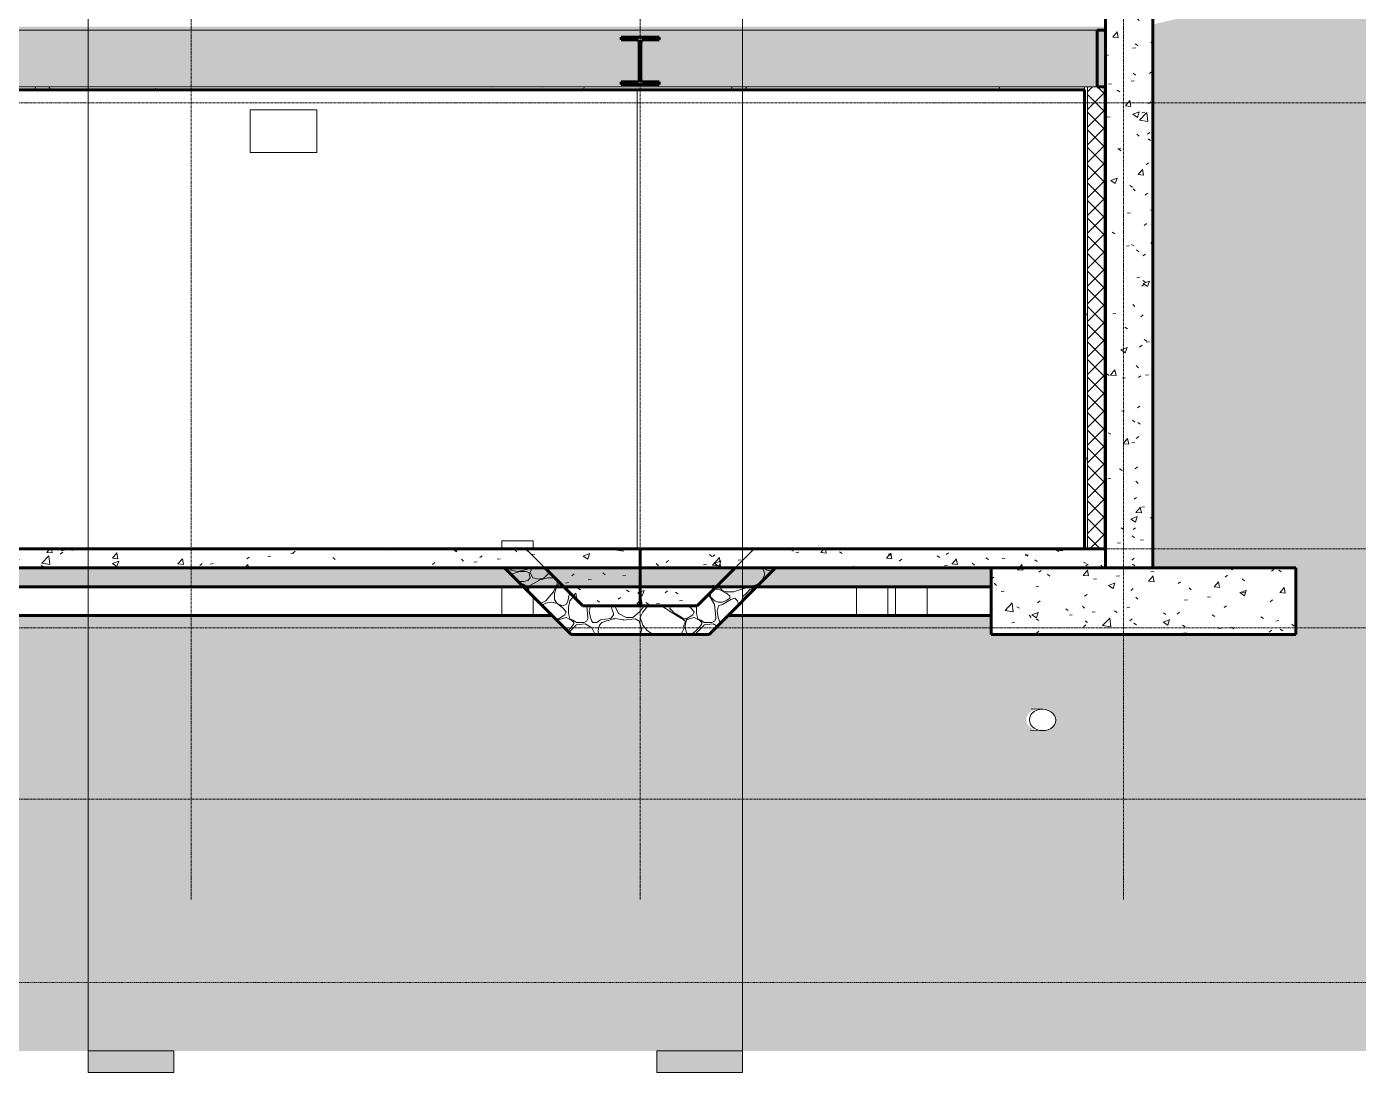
# Model space of a CAD drawing. Header units: inches. Extents: x -3207 to -1935, y -201 to 483.
# Drawn here: x -2562.2 to -2282.4, y -201.4 to 18.4 of the extents above; entities that cross this region are included whole.
import ezdxf

# ---------------------------------------------------------------- set-up
doc = ezdxf.new("R2010")
doc.units = ezdxf.units.IN
doc.header["$MEASUREMENT"] = 0
doc.linetypes.add('Aligning Line 1_8_', pattern=[0.25, 0.125, -0.125])
doc.linetypes.add('Grid Line 1_2_', pattern=[0.875, 0.5, -0.125, 0.125, -0.125])
for name, color, linetype, lineweight in [('A-FLOR-1', 192, 'Continuous', 60), ('A-FLOR-LEVL-1', 51, 'Grid Line 1_2_', 9), ('A-FLOR-MCUT', 51, 'Continuous', 18), ('A-FLOR-MCUT-1', 51, 'Continuous', 60), ('A-FLOR-PATT-1', 8, 'Continuous', 9), ('A-WALL', 113, 'Continuous', 18), ('A-WALL-PATT-1', 111, 'Continuous', 9), ('C-TOPO', 7, 'Continuous', 9), ('C-TOPO-1', 7, 'Continuous', 60), ('G-ANNO-SYMB', 111, 'Aligning Line 1_8_', 9), ('G-ANNO-SYMB-1', 111, 'Continuous', 9), ('I-WALL', 2, 'Continuous', 18), ('I-WALL-1', 2, 'Continuous', 60), ('M-HVAC-DUCT', 70, 'Continuous', 9), ('P-PIPE', 3, 'Continuous', 9), ('S-BEAM', 12, 'Continuous', 9), ('S-BEAM-1', 12, 'Continuous', 60), ('S-FNDN', 32, 'Continuous', 18), ('S-FNDN-1', 32, 'Continuous', 60), ('S-FNDN-2', 32, 'Continuous', 9), ('S-GRID-1', 1, 'Grid Line 1_2_', 9)]:
    doc.layers.add(name, color=color, linetype=linetype, lineweight=lineweight)
pattern_1 = [(50, (-2625.466, 126.9), (13.77135, -1.20496), [1.44, -15.84]), (355, (-2625.466, 126.9), (-2.6644, 14.4422), [1.152, -12.672]), (100.451, (-2624.319, 126.799), (11.10708, 13.23737), [1.224, -13.462]), (46.184, (-2625.466, 130.74), (20.4913, -3.17785), [2.16, -23.76]), (96.636, (-2623.759, 130.475), (17.9459, 18.7032), [1.836, -20.193]), (351.184, (-2625.466, 130.74), (17.9454, 18.7026), [1.728, -19.008]), (21, (-2623.546, 129.78), (11.46052, -7.73037), [1.44, -15.84]), (326, (-2623.546, 129.78), (4.67135, 13.92315), [1.152, -12.672]), (71.451, (-2622.591, 129.136), (16.13207, 6.19284), [1.224, -13.462]), (37.5, (-2625.466, 126.9), (0.233123, 6.39175), [0.634, -11.885, 0.634, -12.23, -12.72]), (37.5, (-2625.466, 126.9), (0.233123, 6.39175), [-25.382, 0.634, -12.086]), (7.5, (-2625.466, 126.9), (5.05073, 7.57304), [0.634, -6.701, 0.634, -11.597, -4.848]), (7.5, (-2625.466, 126.9), (5.05073, 7.57304), [-19.565, 0.634, -4.214]), (327.5, (-2629.748, 126.9), (10.24958, -0.43289), [0.634, -4.166, 0.634, -14.342, -19.872]), (327.5, (-2629.748, 126.9), (10.24958, -0.43289), [-19.776, 0.634, -19.238]), (317.5, (-2631.668, 126.9), (11.19739, 1.92214), [0.634, -5.606, 0.634, -9.312, -14.112]), (317.5, (-2631.668, 126.9), (11.19739, 1.92214), [-16.186, 0.634, -13.478])]
pattern_2 = [(0, (-2625.466, 126.9), (15.36, 3.84), [0.634, -10.886, 0.634, -10.886, -61.44]), (0, (-2625.466, 126.9), (15.36, 3.84), [-23.04, 0.634, -22.406, 0.634, -10.886, -26.88]), (0, (-2625.466, 126.9), (15.36, 3.84), [-57.6, 0.634, -7.046, 0.634, -18.566]), (120, (-2619.706, 128.82), (-11.005538, 11.38215), [0.634, -10.886, 0.634, -10.886, -61.44]), (120, (-2619.706, 128.82), (-11.005538, 11.38215), [-23.04, 0.634, -22.406, 0.634, -10.886, -26.88]), (120, (-2619.706, 128.82), (-11.005538, 11.38215), [-57.6, 0.634, -7.046, 0.634, -18.566]), (240, (-2617.786, 136.5), (-4.354462, -15.22215), [0.634, -10.886, 0.634, -10.886, -61.44]), (240, (-2617.786, 136.5), (-4.354462, -15.22215), [-23.04, 0.634, -22.406, 0.634, -10.886, -26.88]), (240, (-2617.786, 136.5), (-4.354462, -15.22215), [-57.6, 0.634, -7.046, 0.634, -18.566])]
pattern_3 = [(212.005, (-2627.079, 130.931), (-80.619876, -53.746335), [2.535, -250.987]), (213.69, (-2625.466, 132.006), (-26.87387, -26.87325), [1.938, -94.955]), (198.435, (-2624.66, 132.274), (-53.747, -26.8734), [0.85, -84.131]), (180, (-2623.585, 132.274), (-3e-15, -26.873), [1.075, -25.798]), (161.565, (-2622.779, 132.006), (-26.87304, 2e-05), [0.85, -84.131]), (333.435, (-2622.51, 151.354), (26.87306, 2e-05), [1.202, -58.889]), (296.565, (-2622.779, 151.892), (26.87304, -26.8731), [0.601, -59.49]), (270, (-2622.78, 153.236), (26.873, 2e-15), [1.344, -25.53]), (186.34, (-2622.51, 135.768), (-214.986308, -26.872903), [2.433, -240.914]), (296.565, (-2616.598, 152.429), (26.87304, -26.8731), [0.601, -59.49]), (303.69, (-2617.136, 153.236), (26.87325, -26.87387), [0.969, -95.924]), (229.399, (-2612.836, 141.411), (-134.36557, -161.240653), [2.478, -245.282]), (243.435, (-2612.03, 143.024), (2e-05, -26.87306), [1.803, -58.288]), (213.69, (-2602.624, 140.068), (-26.87387, -26.87325), [0.969, -95.924]), (33.69, (-2610.686, 132.543), (26.87387, 26.87325), [0.969, -95.924]), (0, (-2611.223, 132.543), (0, 26.873), [0.537, -26.336]), (333.435, (-2611.761, 132.812), (26.87306, 2e-05), [0.601, -59.49]), (284.036, (-2612.03, 133.887), (26.87309, -80.61944), [1.108, -109.693]), (270, (-2612.03, 134.424), (26.873, 2e-15), [0.537, -26.336]), (243.435, (-2612.03, 134.962), (2e-05, -26.87306), [0.601, -59.49]), (135, (-2612.03, 135.23), (-26.8729, 2e-15), [0.38, -37.625]), (90, (-2612.03, 134.962), (-26.873, 2e-15), [0.269, -26.605]), (18.435, (-2602.355, 147.323), (53.747, 26.8734), [1.7, -83.281]), (6.34, (-2600.743, 147.861), (214.986308, 26.872903), [2.433, -240.914]), (180, (-2601.818, 141.41), (-3e-15, -26.873), [1.612, -25.261]), (197.354, (-2597.518, 142.755), (-80.6202226, -26.87323), [4.505, -445.973]), (198.435, (-2596.712, 143.024), (-53.747, -26.8734), [0.85, -84.131]), (213.69, (-2595.906, 143.561), (-26.87387, -26.87325), [0.969, -95.924]), (251.565, (-2595.637, 144.367), (-2e-05, -26.87304), [0.85, -84.131]), (243.435, (-2595.368, 144.905), (2e-05, -26.87306), [0.601, -59.49]), (270, (-2595.368, 145.442), (26.873, 2e-15), [0.537, -26.336]), (293.199, (-2596.174, 147.323), (26.874084, -53.74642), [2.047, -202.614]), (315, (-2596.981, 148.13), (26.8729, 0), [1.14, -36.864]), (0, (-2598.324, 148.13), (0, 26.873), [1.344, -25.53]), (341.565, (-2604.236, 141.68), (26.87304, -2e-05), [0.85, -84.131]), (303.69, (-2604.774, 142.486), (26.87325, -26.87387), [0.969, -95.924]), (279.462, (-2605.043, 144.099), (26.87256, -134.3664), [1.635, -161.829]), (270, (-2605.043, 145.71), (26.873, 2e-15), [1.612, -25.261]), (239.036, (-2604.236, 147.055), (-26.87303, -53.74617), [1.567, -155.13]), (188.13, (-2602.355, 147.323), (-161.240193, -26.8726), [1.9, -188.123]), (116.565, (-2622.242, 146.517), (-26.87304, 26.8731), [0.601, -59.49]), (135, (-2621.704, 145.98), (-26.8729, 2e-15), [0.76, -37.244]), (168.69, (-2620.36, 145.711), (-26.87281, 0.00023), [1.37, -135.657]), (191.31, (-2619.017, 145.98), (-107.49318, -26.87314), [1.37, -135.657]), (194.036, (-2617.942, 146.249), (-80.61944, -26.87309), [1.108, -109.693]), (236.31, (-2617.404, 147.055), (-26.87322, -53.74604), [0.969, -95.924]), (236.31, (-2616.867, 147.861), (-26.87322, -53.74604), [0.969, -95.924]), (270, (-2616.867, 148.667), (26.873, 2e-15), [0.806, -26.067]), (291.801, (-2617.404, 150.011), (26.8727, -53.74692), [1.447, -143.27]), (116.565, (-2617.136, 144.367), (-26.87304, 26.8731), [1.202, -58.889]), (168.69, (-2615.792, 144.099), (-26.87281, 0.00023), [1.37, -135.657]), (194.036, (-2614.717, 144.367), (-80.61944, -26.87309), [1.108, -109.693]), (225, (-2613.911, 145.174), (2e-15, -26.8729), [1.14, -36.864]), (251.565, (-2613.642, 145.98), (-2e-05, -26.87304), [0.85, -84.131]), (296.565, (-2614.18, 147.055), (26.87304, -26.8731), [1.202, -58.889]), (315, (-2614.717, 147.592), (26.8729, 0), [0.76, -37.244]), (326.31, (-2615.523, 148.13), (53.74604, -26.87322), [0.969, -95.924]), (0, (-2616.06, 148.13), (0, 26.873), [0.537, -26.336]), (33.69, (-2616.867, 147.592), (26.87387, 26.87325), [0.969, -95.924]), (71.565, (-2617.136, 146.786), (2e-05, 26.87304), [0.85, -84.131]), (63.435, (-2617.404, 146.249), (-2e-05, 26.87306), [0.601, -59.49]), (71.565, (-2617.673, 145.442), (2e-05, 26.87304), [0.85, -84.131]), (104.036, (-2617.673, 144.367), (-26.87309, 80.61944), [1.108, -109.693]), (45, (-2618.211, 143.83), (0, 26.8729), [0.76, -37.244]), (18.435, (-2619.017, 143.561), (53.747, 26.8734), [0.85, -84.131]), (0, (-2620.36, 143.56), (0, 26.873), [1.344, -25.53]), (14.036, (-2621.435, 143.292), (80.61944, 26.87309), [1.108, -109.693]), (341.565, (-2622.242, 143.561), (26.87304, -2e-05), [0.85, -84.131]), (270, (-2622.242, 144.367), (26.873, 2e-15), [0.806, -26.067]), (225, (-2621.435, 145.174), (2e-15, -26.8729), [1.14, -36.864]), (198.435, (-2619.823, 145.711), (-53.747, -26.8734), [1.7, -83.281]), (180, (-2618.48, 145.71), (-3e-15, -26.873), [1.344, -25.53]), (153.435, (-2617.942, 145.442), (-26.87306, -2e-05), [0.601, -59.49]), (206.565, (-2607.73, 141.143), (-26.8731, -26.87304), [0.601, -59.49]), (146.31, (-2606.924, 140.605), (-53.74604, 26.87322), [0.969, -95.924]), (119.745, (-2605.849, 138.724), (-80.619755, 134.36604), [2.167, -214.493]), (95.711, (-2605.58, 136.037), (-26.874985, 241.85912), [2.701, -267.372]), (90, (-2605.58, 135.768), (-26.873, 2e-15), [0.269, -26.605]), (63.435, (-2605.849, 135.23), (-2e-05, 26.87306), [0.601, -59.49]), (26.565, (-2606.386, 134.962), (26.8731, 26.87304), [0.601, -59.49]), (0, (-2607.192, 134.962), (0, 26.873), [0.806, -26.067]), (0, (-2607.46, 134.962), (0, 26.873), [0.269, -26.605]), (0, (-2608, 134.962), (0, 26.873), [0.537, -26.336]), (326.31, (-2608.805, 135.499), (53.74604, -26.87322), [0.969, -95.924]), (333.435, (-2609.342, 135.768), (26.87306, 2e-05), [0.601, -59.49]), (284.036, (-2609.611, 136.843), (26.87309, -80.61944), [1.108, -109.693]), (270, (-2609.61, 137.38), (26.873, 2e-15), [0.537, -26.336]), (270, (-2609.61, 138.187), (26.873, 2e-15), [0.806, -26.067]), (258.69, (-2609.342, 139.53), (-0.00023, -26.87281), [1.37, -135.657]), (231.34, (-2608.267, 140.874), (-80.620223, -107.493037), [1.721, -170.352]), (270, (-2602.624, 140.336), (26.873, 2e-15), [0.269, -26.605]), (270, (-2602.624, 140.605), (26.873, 2e-15), [0.269, -26.605]), (326.31, (-2603.43, 141.143), (53.74604, -26.87322), [0.969, -95.924]), (333.435, (-2605.043, 141.949), (26.87306, 2e-05), [1.803, -58.288]), (0, (-2606.386, 141.95), (0, 26.873), [1.344, -25.53]), (63.435, (-2606.655, 141.411), (-2e-05, 26.87306), [0.601, -59.49]), (90, (-2606.655, 140.336), (-26.873, 2e-15), [1.075, -25.798]), (135, (-2605.849, 139.53), (-26.8729, 2e-15), [1.14, -36.864]), (161.565, (-2605.043, 139.261), (-26.87304, 2e-05), [0.85, -84.131]), (180, (-2604.236, 139.26), (-3e-15, -26.873), [0.806, -26.067]), (198.435, (-2603.43, 139.53), (-53.747, -26.8734), [0.85, -84.131]), (351.87, (-2613.911, 154.042), (26.873028, -0.000376), [3.8, -186.222]), (14.036, (-2614.986, 153.773), (80.61944, 26.87309), [1.108, -109.693]), (53.13, (-2615.792, 152.698), (53.746544, 80.620104), [1.344, -133.023]), (95.194, (-2615.523, 149.742), (-26.871261, 268.732839), [2.968, -293.857]), (101.31, (-2615.254, 148.398), (-26.87314, 107.49318), [1.37, -135.657]), (143.13, (-2614.18, 147.592), (-80.6201, 53.746544), [1.344, -133.023]), (161.565, (-2613.373, 147.323), (-26.87304, 2e-05), [0.85, -84.131]), (198.435, (-2612.567, 147.592), (-53.747, -26.8734), [0.85, -84.131]), (225, (-2611.223, 148.936), (2e-15, -26.8729), [1.9, -36.104]), (228.814, (-2609.342, 151.086), (-161.239614, -188.112355), [2.857, -282.81]), (251.565, (-2609.074, 151.892), (-2e-05, -26.87304), [0.85, -84.131]), (270, (-2609.074, 152.16), (26.873, 2e-15), [0.269, -26.605]), (288.435, (-2609.342, 152.967), (26.8734, -53.747), [0.85, -84.131]), (326.31, (-2610.149, 153.504), (53.74604, -26.87322), [0.969, -95.924]), (90, (-2622.51, 147.055), (-26.873, 2e-15), [1.881, -24.992]), (338.199, (-2618.748, 150.548), (80.61982, -26.87288), [1.447, -143.27]), (0, (-2620.36, 150.548), (0, 26.873), [1.612, -25.261]), (30.964, (-2621.704, 149.742), (80.6192, 53.74697), [1.567, -155.13]), (45, (-2622.51, 148.936), (0, 26.8729), [1.14, -36.864]), (90, (-2626.81, 138.455), (-26.873, 2e-15), [1.881, -24.992]), (116.565, (-2626.004, 136.843), (-26.87304, 26.8731), [1.803, -58.288]), (153.435, (-2624.391, 136.037), (-26.87306, -2e-05), [1.803, -58.288]), (180, (-2623.048, 136.037), (-3e-15, -26.873), [1.344, -25.53]), (218.66, (-2621.704, 137.112), (-26.87304, -26.87338), [1.721, -170.352]), (231.34, (-2620.629, 138.455), (-80.620223, -107.493037), [1.721, -170.352]), (213.69, (-2619.017, 139.53), (-26.87387, -26.87325), [1.938, -94.955]), (239.036, (-2618.211, 140.874), (-26.87303, -53.74617), [1.567, -155.13]), (270, (-2618.21, 141.41), (26.873, 2e-15), [0.537, -26.336]), (270, (-2618.21, 142.218), (26.873, 2e-15), [0.806, -26.067]), (315, (-2619.017, 143.024), (26.8729, 0), [1.14, -36.864]), (350.538, (-2620.629, 143.292), (26.873645, 0.00015), [1.635, -161.829]), (14.036, (-2622.779, 142.755), (80.61944, 26.87309), [2.216, -108.585]), (18.435, (-2625.198, 141.949), (53.747, 26.8734), [2.549, -82.431]), (45, (-2626.004, 141.143), (0, 26.8729), [1.14, -36.864]), (45, (-2626.81, 140.336), (0, 26.8729), [1.14, -36.864]), (108.435, (-2620.898, 134.424), (-26.8734, 53.747), [1.7, -83.281]), (126.87, (-2620.092, 133.349), (-26.87385, 26.87335), [1.344, -133.023]), (146.31, (-2619.285, 132.812), (-53.74604, 26.87322), [0.969, -95.924]), (161.565, (-2618.479, 132.543), (-26.87304, 2e-05), [0.85, -84.131]), (135, (-2617.673, 131.737), (-26.8729, 2e-15), [1.14, -36.864]), (161.565, (-2616.867, 131.468), (-26.87304, 2e-05), [0.85, -84.131]), (180, (-2616.06, 131.468), (-3e-15, -26.873), [0.806, -26.067]), (206.565, (-2615.523, 131.737), (-26.8731, -26.87304), [0.601, -59.49]), (206.565, (-2614.448, 132.274), (-26.8731, -26.87304), [1.202, -58.889]), (189.462, (-2612.836, 132.543), (-134.3664, -26.87256), [1.635, -161.829]), (243.435, (-2612.298, 133.618), (2e-05, -26.87306), [1.202, -58.889]), (270, (-2612.298, 133.887), (26.873, 2e-15), [0.269, -26.605]), (270, (-2612.298, 134.424), (26.873, 2e-15), [0.537, -26.336]), (326.31, (-2613.105, 136.037), (53.74604, -26.87322), [0.969, -95.924]), (327.995, (-2615.254, 137.38), (134.367248, -80.618618), [2.535, -250.987]), (329.036, (-2616.598, 138.187), (53.74617, -26.87303), [1.567, -155.13]), (341.565, (-2618.211, 138.724), (26.87304, -2e-05), [1.7, -83.281]), (0, (-2619.285, 138.724), (0, 26.873), [1.075, -25.798]), (33.69, (-2620.092, 138.187), (26.87387, 26.87325), [0.969, -95.924]), (53.13, (-2620.898, 137.112), (53.74654, 80.6201), [1.344, -133.023]), (63.435, (-2621.435, 136.037), (-2e-05, 26.87306), [1.202, -58.889]), (225, (-2609.074, 133.887), (2e-15, -26.8729), [1.14, -36.864]), (236.31, (-2608.536, 134.693), (-26.87322, -53.74604), [0.969, -95.924]), (270, (-2608.536, 134.962), (26.873, 2e-15), [0.269, -26.605]), (315, (-2609.074, 135.499), (26.8729, 0), [0.76, -37.244]), (333.435, (-2610.149, 136.037), (26.87306, 2e-05), [1.202, -58.889]), (18.435, (-2611.761, 135.499), (53.747, 26.8734), [1.7, -83.281]), (75.964, (-2612.03, 134.424), (-0.00036, 26.87343), [1.108, -109.693]), (71.565, (-2624.123, 129.318), (2e-05, 26.87304), [0.85, -84.131]), (135, (-2623.585, 128.781), (-26.8729, 2e-15), [0.76, -37.244]), (146.31, (-2622.779, 128.243), (-53.74604, 26.87322), [0.969, -95.924]), (153.435, (-2621.704, 127.706), (-26.87306, -2e-05), [1.202, -58.889]), (180, (-2621.435, 127.706), (-3e-15, -26.873), [0.269, -26.605]), (161.565, (-2620.629, 127.437), (-26.87304, 2e-05), [0.85, -84.131]), (180, (-2619.554, 127.437), (-3e-15, -26.873), [1.075, -25.798]), (198.435, (-2618.748, 127.706), (-53.747, -26.8734), [0.85, -84.131]), (210.964, (-2617.404, 128.512), (-80.6192, -53.74697), [1.567, -155.13]), (206.565, (-2616.867, 128.781), (-26.8731, -26.87304), [0.601, -59.49]), (251.565, (-2616.598, 129.587), (-2e-05, -26.87304), [0.85, -84.131]), (303.69, (-2617.136, 130.393), (26.87325, -26.87387), [0.969, -95.924]), (306.87, (-2617.942, 131.468), (26.87385, -26.87335), [1.344, -133.023]), (323.13, (-2619.017, 132.274), (80.6201, -53.74654), [1.344, -133.023]), (345.964, (-2620.092, 132.543), (26.87343, 0.00036), [1.108, -109.693]), (18.435, (-2620.898, 132.274), (53.747, 26.8734), [0.85, -84.131]), (30.964, (-2622.242, 131.468), (80.6192, 53.74697), [1.567, -155.13]), (39.806, (-2623.854, 130.125), (26.872563, 26.87335), [2.099, -207.788]), (135, (-2615.792, 127.706), (-26.8729, 2e-15), [0.38, -37.625]), (153.435, (-2615.254, 127.437), (-26.87306, -2e-05), [0.601, -59.49]), (191.31, (-2613.911, 127.706), (-107.49318, -26.87314), [1.37, -135.657]), (165.964, (-2612.836, 127.437), (-26.87343, -0.00036), [1.108, -109.693]), (175.236, (-2609.611, 127.169), (-26.872853, -0.000164), [3.236, -320.361]), (206.565, (-2609.074, 127.437), (-26.8731, -26.87304), [0.601, -59.49]), (225, (-2608.536, 127.975), (2e-15, -26.8729), [0.76, -37.244]), (270, (-2608.536, 129.318), (26.873, 2e-15), [1.344, -25.53]), (270, (-2608.536, 130.125), (26.873, 2e-15), [0.806, -26.067]), (308.66, (-2609.611, 131.468), (26.87338, -26.87304), [1.721, -170.352]), (338.199, (-2610.955, 132.006), (80.61982, -26.87288), [1.447, -143.27]), (348.69, (-2612.298, 132.274), (26.87281, -0.00023), [1.37, -135.657]), (18.435, (-2614.717, 131.468), (53.747, 26.8734), [2.549, -82.431]), (36.87, (-2615.792, 130.662), (26.87335, 26.87385), [1.344, -133.023]), (68.199, (-2616.329, 129.318), (26.87288, 80.61982), [1.447, -143.27]), (101.31, (-2616.061, 127.975), (-26.87314, 107.49318), [1.37, -135.657]), (348.69, (-2618.479, 153.504), (26.87281, -0.00023), [1.37, -135.657]), (354.806, (-2621.435, 153.773), (26.873363, 0.000201), [2.968, -293.857]), (0, (-2622.242, 153.773), (0, 26.873), [0.806, -26.067]), (45, (-2622.779, 153.236), (0, 26.8729), [0.76, -37.244]), (180, (-2620.63, 150.817), (-3e-15, -26.873), [0.806, -26.067]), (188.13, (-2618.748, 151.086), (-161.240193, -26.8726), [1.9, -188.123]), (172.875, (-2616.598, 150.817), (-26.87349, 0.00024), [2.167, -214.493]), (225, (-2616.329, 151.086), (2e-15, -26.8729), [0.38, -37.625]), (270, (-2616.33, 151.892), (26.873, 2e-15), [0.806, -26.067]), (161.565, (-2607.73, 152.698), (-26.87304, 2e-05), [0.85, -84.131]), (180, (-2606.655, 152.698), (-3e-15, -26.873), [1.075, -25.798]), (198.435, (-2605.849, 152.967), (-53.747, -26.8734), [0.85, -84.131]), (170.538, (-2604.236, 152.698), (-26.873645, -0.00015), [1.635, -161.829]), (213.69, (-2603.43, 153.236), (-26.87387, -26.87325), [0.969, -95.924]), (270, (-2603.43, 153.504), (26.873, 2e-15), [0.269, -26.605]), (296.565, (-2603.699, 154.042), (26.87304, -26.8731), [0.601, -59.49]), (341.565, (-2605.311, 154.579), (26.87304, -2e-05), [1.7, -83.281]), (341.565, (-2606.924, 155.117), (26.87304, -2e-05), [1.7, -83.281]), (14.036, (-2607.999, 154.848), (80.61944, 26.87309), [1.108, -109.693]), (45, (-2608.805, 154.042), (0, 26.8729), [1.14, -36.864]), (104.036, (-2608.536, 152.967), (-26.87309, 80.61944), [1.108, -109.693]), (0, (-2629.497, 129.587), (0, 26.873), [0.269, -26.605]), (315, (-2630.035, 130.125), (26.8729, 0), [0.76, -37.244]), (274.764, (-2630.304, 133.349), (26.875449, -295.606197), [3.236, -320.361]), (255.964, (-2630.035, 134.424), (0.00036, -26.87343), [1.108, -109.693]), (225, (-2629.497, 134.962), (2e-15, -26.8729), [0.76, -37.244]), (198.435, (-2627.079, 135.768), (-53.747, -26.8734), [2.549, -82.431]), (180, (-2626.81, 135.768), (-3e-15, -26.873), [0.269, -26.605]), (171.87, (-2624.929, 135.499), (-26.873028, 0.000376), [1.9, -188.123]), (146.31, (-2621.704, 135.23), (-53.74604, 26.87322), [0.969, -95.924]), (108.435, (-2621.167, 133.618), (-26.8734, 53.747), [1.7, -83.281]), (90, (-2621.167, 133.35), (-26.873, 2e-15), [0.269, -26.605]), (71.565, (-2621.435, 132.543), (2e-05, 26.87304), [0.85, -84.131]), (26.565, (-2621.973, 132.274), (26.8731, 26.87304), [0.601, -59.49]), (18.435, (-2622.779, 132.006), (53.747, 26.8734), [0.85, -84.131]), (126.87, (-2608.267, 130.125), (-26.87385, 26.87335), [1.344, -133.023]), (123.69, (-2607.73, 129.318), (-26.87325, 26.87387), [0.969, -95.924]), (149.036, (-2606.386, 128.512), (-53.74617, 26.87303), [1.567, -155.13]), (168.69, (-2605.043, 128.243), (-26.87281, 0.00023), [1.37, -135.657]), (213.69, (-2604.236, 128.781), (-26.87387, -26.87325), [0.969, -95.924]), (251.565, (-2603.968, 129.587), (-2e-05, -26.87304), [0.85, -84.131]), (270, (-2603.968, 129.856), (26.873, 2e-15), [0.269, -26.605]), (279.462, (-2604.236, 131.468), (26.87256, -134.3664), [1.635, -161.829]), (243.435, (-2603.968, 132.006), (2e-05, -26.87306), [0.601, -59.49]), (270, (-2603.968, 132.274), (26.873, 2e-15), [0.269, -26.605]), (296.565, (-2604.774, 133.887), (26.87304, -26.8731), [1.803, -58.288]), (329.036, (-2606.118, 134.693), (53.74617, -26.87303), [1.567, -155.13]), (8.13, (-2607.999, 134.424), (161.240193, 26.8726), [1.9, -188.123]), (45, (-2609.074, 133.349), (0, 26.8729), [1.52, -36.484]), (45, (-2609.611, 132.812), (0, 26.8729), [0.76, -37.244]), (90, (-2609.61, 132.006), (-26.873, 2e-15), [0.806, -26.067]), (123.69, (-2609.074, 131.2), (-26.87325, 26.87387), [0.969, -95.924]), (101.31, (-2605.043, 136.037), (-26.87314, 107.49318), [1.37, -135.657]), (108.435, (-2604.774, 135.23), (-26.8734, 53.747), [0.85, -84.131]), (135, (-2604.505, 134.962), (-26.8729, 2e-15), [0.38, -37.625]), (180, (-2603.7, 134.962), (-3e-15, -26.873), [0.806, -26.067]), (213.69, (-2602.893, 135.499), (-26.87387, -26.87325), [0.969, -95.924]), (187.125, (-2600.743, 135.768), (-188.113443, -26.873064), [2.167, -214.493]), (236.31, (-2600.205, 136.574), (-26.87322, -53.74604), [0.969, -95.924]), (270, (-2600.205, 136.843), (26.873, 2e-15), [0.269, -26.605]), (288.435, (-2600.474, 137.649), (26.8734, -53.747), [0.85, -84.131]), (285.945, (-2601.012, 139.53), (26.872526, -80.620535), [1.956, -193.684]), (315, (-2601.549, 140.068), (26.8729, 0), [0.76, -37.244]), (18.435, (-2602.355, 139.799), (53.747, 26.8734), [0.85, -84.131]), (29.745, (-2604.236, 138.724), (134.36604, 80.619755), [2.167, -214.493]), (18.435, (-2605.043, 138.455), (53.747, 26.8734), [0.85, -84.131]), (75.964, (-2605.311, 137.38), (-0.00036, 26.87343), [1.108, -109.693]), (180, (-2613.105, 144.367), (-3e-15, -26.873), [0.806, -26.067]), (180, (-2612.567, 144.367), (-3e-15, -26.873), [0.537, -26.336]), (135, (-2612.03, 143.83), (-26.8729, 2e-15), [0.76, -37.244]), (90, (-2612.03, 143.024), (-26.873, 2e-15), [0.806, -26.067]), (26.565, (-2616.061, 138.724), (26.8731, 26.87304), [1.803, -58.288]), (341.565, (-2616.867, 138.993), (26.87304, -2e-05), [0.85, -84.131]), (300.964, (-2617.673, 140.336), (53.74697, -80.6192), [1.567, -155.13]), (71.565, (-2612.567, 141.143), (2e-05, 26.87304), [0.85, -84.131]), (90, (-2612.567, 139.8), (-26.873, 2e-15), [1.344, -25.53]), (123.69, (-2612.03, 138.993), (-26.87325, 26.87387), [0.969, -95.924]), (153.435, (-2610.955, 138.455), (-26.87306, -2e-05), [1.202, -58.889]), (198.435, (-2610.149, 138.724), (-53.747, -26.8734), [0.85, -84.131]), (243.435, (-2609.88, 139.261), (2e-05, -26.87306), [0.601, -59.49]), (255.964, (-2609.611, 140.336), (0.00036, -26.87343), [1.108, -109.693]), (251.565, (-2609.342, 141.143), (-2e-05, -26.87304), [0.85, -84.131]), (291.801, (-2609.88, 142.486), (26.8727, -53.74692), [1.447, -143.27]), (323.13, (-2610.955, 143.292), (80.6201, -53.74654), [1.344, -133.023]), (18.435, (-2611.761, 143.024), (53.747, 26.8734), [0.85, -84.131]), (63.435, (-2612.298, 141.949), (-2e-05, 26.87306), [1.202, -58.889]), (135, (-2614.448, 137.112), (-26.8729, 2e-15), [1.14, -36.864]), (149.036, (-2613.105, 136.305), (-53.74617, 26.87303), [1.567, -155.13]), (146.31, (-2612.298, 135.768), (-53.74604, 26.87322), [0.969, -95.924]), (180, (-2611.76, 135.768), (-3e-15, -26.873), [0.537, -26.336]), (210.964, (-2610.417, 136.574), (-80.6192, -53.74697), [1.567, -155.13]), (243.435, (-2610.149, 137.112), (2e-05, -26.87306), [0.601, -59.49]), (303.69, (-2610.686, 137.918), (26.87325, -26.87387), [0.969, -95.924]), (321.34, (-2612.03, 138.993), (107.493037, -80.620223), [1.721, -170.352]), (345.964, (-2613.105, 139.261), (26.87343, 0.00036), [1.108, -109.693]), (11.31, (-2614.448, 138.993), (107.49318, 26.87314), [1.37, -135.657]), (26.565, (-2614.986, 138.724), (26.8731, 26.87304), [0.601, -59.49]), (71.565, (-2615.254, 137.918), (2e-05, 26.87304), [0.85, -84.131]), (15.945, (-2615.792, 143.83), (80.620535, 26.872526), [1.956, -193.684]), (29.745, (-2617.673, 142.755), (134.36604, 80.619755), [2.167, -214.493]), (63.435, (-2617.942, 142.218), (-2e-05, 26.87306), [0.601, -59.49]), (90, (-2617.942, 141.41), (-26.873, 2e-15), [0.806, -26.067]), (104.036, (-2617.673, 140.336), (-26.87309, 80.61944), [1.108, -109.693]), (120.964, (-2616.867, 138.993), (-53.74697, 80.6192), [1.567, -155.13]), (153.435, (-2601.818, 153.236), (-26.87306, -2e-05), [0.601, -59.49]), (180, (-2601.28, 153.236), (-3e-15, -26.873), [0.537, -26.336]), (209.745, (-2599.399, 154.311), (-134.36604, -80.619755), [2.167, -214.493]), (225, (-2598.324, 155.385), (2e-15, -26.8729), [1.52, -36.484]), (239.036, (-2597.518, 156.729), (-26.87303, -53.74617), [1.567, -155.13]), (239.036, (-2596.712, 158.073), (-26.87303, -53.74617), [1.567, -155.13]), (270, (-2596.712, 158.342), (26.873, 2e-15), [0.269, -26.605]), (333.435, (-2597.249, 158.61), (26.87306, 2e-05), [0.601, -59.49]), (0, (-2598.056, 158.61), (0, 26.873), [0.806, -26.067]), (45, (-2598.862, 157.804), (0, 26.8729), [1.14, -36.864]), (26.565, (-2602.087, 156.192), (26.8731, 26.87304), [3.605, -56.485]), (30.964, (-2603.43, 155.385), (80.6192, 53.74697), [1.567, -155.13]), (90, (-2603.43, 154.848), (-26.873, 2e-15), [0.537, -26.336]), (128.66, (-2602.355, 153.504), (-26.87338, 26.87304), [1.721, -170.352]), (255.964, (-2605.311, 144.636), (0.00036, -26.87343), [1.108, -109.693]), (281.31, (-2605.58, 145.98), (26.87314, -107.49318), [1.37, -135.657]), (309.806, (-2606.924, 147.592), (26.87335, -26.872563), [2.099, -207.788]), (329.036, (-2608.267, 148.398), (53.74617, -26.87303), [1.567, -155.13]), (345.964, (-2609.342, 148.667), (26.87343, 0.00036), [1.108, -109.693]), (0, (-2610.417, 148.667), (0, 26.873), [1.075, -25.798]), (26.565, (-2611.492, 148.13), (26.8731, 26.87304), [1.202, -58.889]), (45, (-2612.298, 147.323), (0, 26.8729), [1.14, -36.864]), (53.13, (-2613.105, 146.249), (53.746544, 80.6201), [1.344, -133.023]), (90, (-2613.105, 145.442), (-26.873, 2e-15), [0.806, -26.067]), (135, (-2612.298, 144.636), (-26.8729, 2e-15), [1.14, -36.864]), (144.462, (-2610.417, 143.292), (-80.619876, 53.7472), [2.312, -228.861]), (135, (-2609.074, 141.949), (-26.8729, 2e-15), [1.9, -36.104]), (153.435, (-2607.999, 141.411), (-26.87306, -2e-05), [1.202, -58.889]), (206.565, (-2606.924, 141.949), (-26.8731, -26.87304), [1.202, -58.889]), (230.194, (-2605.58, 143.561), (-107.49424, -134.36609), [2.099, -207.788]), (66.801, (-2609.074, 150.011), (53.747178, 134.366145), [2.047, -202.614]), (90, (-2609.074, 149.205), (-26.873, 2e-15), [0.806, -26.067]), (153.435, (-2608.536, 148.936), (-26.87306, -2e-05), [0.601, -59.49]), (153.435, (-2607.461, 148.398), (-26.87306, -2e-05), [1.202, -58.889]), (149.036, (-2606.118, 147.592), (-53.74617, 26.87303), [1.567, -155.13]), (180, (-2604.774, 147.592), (-3e-15, -26.873), [1.344, -25.53]), (180, (-2603.16, 147.592), (-3e-15, -26.873), [1.612, -25.261]), (213.69, (-2602.355, 148.13), (-26.87387, -26.87325), [0.969, -95.924]), (243.435, (-2601.818, 149.205), (2e-05, -26.87306), [1.202, -58.889]), (277.125, (-2602.087, 151.354), (26.873064, -188.113443), [2.167, -214.493]), (315, (-2602.624, 151.892), (26.8729, 0), [0.76, -37.244]), (341.565, (-2603.43, 152.161), (26.87304, -2e-05), [0.85, -84.131]), (352.875, (-2605.58, 152.429), (26.87349, -0.00024), [2.167, -214.493]), (0, (-2606.924, 152.43), (0, 26.873), [1.344, -25.53]), (21.801, (-2608.267, 151.892), (53.74692, 26.8727), [1.447, -143.27]), (90, (-2596.174, 150.548), (-26.873, 2e-15), [1.075, -25.798]), (90, (-2596.174, 149.473), (-26.873, 2e-15), [1.075, -25.798]), (56.31, (-2596.712, 148.667), (26.87322, 53.74604), [0.969, -95.924]), (18.435, (-2597.518, 148.398), (53.747, 26.8734), [0.85, -84.131]), (0, (-2600.205, 148.398), (0, 26.873), [2.687, -24.186]), (341.565, (-2601.012, 148.667), (26.87304, -2e-05), [0.85, -84.131]), (296.565, (-2601.28, 149.205), (26.87304, -26.8731), [0.601, -59.49]), (278.13, (-2601.549, 151.086), (26.8726, -161.240193), [1.9, -188.123]), (270, (-2601.55, 151.354), (26.873, 2e-15), [0.269, -26.605]), (251.565, (-2601.28, 152.161), (-2e-05, -26.87304), [0.85, -84.131]), (225, (-2600.474, 152.967), (2e-15, -26.8729), [1.14, -36.864]), (218.66, (-2599.131, 154.042), (-26.87304, -26.87338), [1.721, -170.352]), (225, (-2598.324, 154.848), (2e-15, -26.8729), [1.14, -36.864]), (206.565, (-2597.787, 155.117), (-26.8731, -26.87304), [0.601, -59.49]), (180, (-2597.25, 155.117), (-3e-15, -26.873), [0.537, -26.336]), (123.69, (-2596.712, 154.311), (-26.87325, 26.87387), [0.969, -95.924]), (108.435, (-2596.443, 153.504), (-26.8734, 53.747), [0.85, -84.131]), (98.13, (-2596.174, 151.623), (-26.8726, 161.240193), [1.9, -188.123])]

# ---------------------------------------------------------------- blocks, each defined once
blk = doc.blocks.new('W-Wide Flange - W10X39-2380522-BUILDING SECTION - NORTH_SOUTH - LOOKING EAST2')
at = {"layer": 'S-BEAM'}
h = blk.add_hatch(dxfattribs=at)
h.set_pattern_fill('FP_35', color=256, style=0, pattern_type=2)
h.set_pattern_definition([(45, (-2625.466, 126.9), (-4.75176, 4.75176), []), (45, (-2625.466, 134.1), (-4.75176, 4.75176), [])])
h.paths.add_polyline_path([(-2429.34, 6.21), (-2429.34, 6.74), (-2432.52, 6.74), (-2432.99, 6.93), (-2433.18, 7.39), (-2433.18, 14.94), (-2432.99, 15.4), (-2432.52, 15.6), (-2429.34, 15.6), (-2429.34, 16.13), (-2437.33, 16.13), (-2437.33, 15.6), (-2434.15, 15.6), (-2433.69, 15.4), (-2433.49, 14.94), (-2433.49, 7.39), (-2433.69, 6.93), (-2434.15, 6.74), (-2437.33, 6.74), (-2437.33, 6.21)], flags=0)
at = {"layer": 'S-BEAM-1'}
for p, q in [((-2429.34, 16.13), (-2437.33, 16.13)), ((-2437.33, 16.13), (-2437.33, 15.6)), ((-2437.33, 15.6), (-2434.15, 15.6)), ((-2433.49, 14.94), (-2433.49, 7.39)), ((-2433.18, 7.39), (-2433.18, 14.94)), ((-2432.52, 15.6), (-2429.34, 15.6)), ((-2429.34, 15.6), (-2429.34, 16.13)), ((-2434.15, 6.74), (-2437.33, 6.74)), ((-2437.33, 6.74), (-2437.33, 6.21)), ((-2437.33, 6.21), (-2429.34, 6.21)), ((-2429.34, 6.74), (-2432.52, 6.74)), ((-2429.34, 6.21), (-2429.34, 6.74))]:
    blk.add_line(p, q, dxfattribs=at)
for centre, radius, start, end in [((-2434.15, 14.94), 0.657, 360, 90), ((-2432.52, 14.94), 0.658, 90, 180), ((-2434.15, 7.39), 0.657, 270, 360), ((-2432.52, 7.39), 0.658, 180, 270)]:
    blk.add_arc(centre, radius, start, end, dxfattribs=at)
blk = doc.blocks.new('LVL-Laminated Veneer Lumber - TREATED 2X12 LEDGER OR TREATED LVL-2380704-BUILDING SECTION - NORTH_SOUTH - LOOKING EAST2')
at = {"layer": 'S-BEAM-1'}
for p, q in [((-2335.59, 17.62), (-2337.34, 17.62)), ((-2337.34, 17.62), (-2337.34, 5.75)), ((-2335.59, 5.75), (-2335.59, 17.62)), ((-2337.34, 5.75), (-2335.59, 5.75))]:
    blk.add_line(p, q, dxfattribs=at)
blk = doc.blocks.new('Section - 3_32_ x 3_8_-54337-BUILDING SECTION - NORTH_SOUTH - LOOKING EAST2')
at = {"layer": 'G-ANNO-SYMB-1'}
blk.add_hatch(color=256, dxfattribs=at).paths.add_polyline_path([(-2782.8, -166.82), (-2800.8, -166.82), (-2800.8, -171.32), (-2782.8, -171.32)], flags=0)
for p, q in [((-2800.8, -171.32), (-2800.8, -166.82)), ((-2800.8, -166.82), (-2782.8, -166.82)), ((-2782.8, -166.82), (-2782.8, -171.32)), ((-2782.8, -171.32), (-2800.8, -171.32))]:
    blk.add_line(p, q, dxfattribs=at)

msp = doc.modelspace()

# ---------------------------------------------------------------- hatches: boundary and pattern name
at = {"layer": 'A-FLOR-PATT-1'}
h = msp.add_hatch(dxfattribs=at)
h.set_pattern_fill('FP_8', color=256, style=0, pattern_type=2)
h.set_pattern_definition([(0, (-2625.466, 126.9), (0, 2.399), []), (315, (-2625.466, 126.9), (2.398506, 0), [3.393, -3.393]), (45, (-2625.466, 126.9), (2.398506, 0), [3.393, -3.393])])
h.paths.add_polyline_path([(-2335.58668, 17.625), (-2335.58668, 18.375), (-2630.33668, 18.375), (-2630.33668, 17.625), (-2347.0912, 17.625)], flags=0)
h = msp.add_hatch(dxfattribs=at)
h.set_pattern_fill('FP_9', color=256, style=0, pattern_type=2)
h.set_pattern_definition([(161.57, (-2625.226, 127.14), (-1.9204512, 0.0001504), [0, -13.661, 1.517, 0]), (18.43, (-2625.706, 127.14), (-1.9204512, -0.0001504), [0, -13.661, 1.517, 0]), (108.43, (-2625.226, 127.14), (0.9599691, -4.8007366), [4.553, -10.625]), (71.57, (-2625.706, 127.14), (0.9599691, 4.8007366), [4.553, -10.625])])
h.paths.add_polyline_path([(-2492.3902, 5.75), (-2335.58668, 5.75), (-2335.58668, 17.625), (-2630.33668, 17.625), (-2630.33668, 5.75), (-2528.71495, 5.75)], flags=0)
h = msp.add_hatch(dxfattribs=at)
h.set_pattern_fill('FP_1', color=256, style=0, pattern_type=2)
h.set_pattern_definition(pattern_2)
h.paths.add_polyline_path([(-2528.71495, 5.125), (-2339.96168, 5.125), (-2339.96168, 5.75), (-2615.96168, 5.75), (-2615.96168, 5.125), (-2565.0397, 5.125)], flags=0)
h.paths.add_polyline_path([(-2628.60801, 5.125), (-2620.33668, 5.125), (-2620.33668, 5.75), (-2630.33668, 5.75), (-2630.33668, 5.125)], flags=0)
h = msp.add_hatch(dxfattribs=at)
h.set_pattern_fill('FP_6', color=256, style=0, pattern_type=2)
h.set_pattern_definition(pattern_1)
h.paths.add_polyline_path([(-2620.33668, -95.375), (-2453.33668, -95.375), (-2457.33668, -91.375), (-2620.33668, -91.375), (-2620.33668, -93.33114)], flags=0)
h = msp.add_hatch(dxfattribs=at)
h.set_pattern_fill('FP_6', color=256, style=0, pattern_type=2)
h.set_pattern_definition(pattern_1)
h.paths.add_polyline_path([(-2433.33668, -103.375), (-2433.33668, -91.375), (-2457.33668, -91.375), (-2445.33668, -103.375)], flags=0)
h = msp.add_hatch(dxfattribs=at)
h.set_pattern_fill('FP_6', color=256, style=0, pattern_type=2)
h.set_pattern_definition(pattern_1)
h.paths.add_polyline_path([(-2421.33668, -103.375), (-2409.33668, -91.375), (-2433.33668, -91.375), (-2433.33668, -103.375)], flags=0)
h = msp.add_hatch(dxfattribs=at)
h.set_pattern_fill('FP_6', color=256, style=0, pattern_type=2)
h.set_pattern_definition(pattern_1)
h.paths.add_polyline_path([(-2347.0912, -95.375), (-2335.58668, -95.375), (-2335.58668, -91.375), (-2409.33668, -91.375), (-2413.33668, -95.375), (-2383.41595, -95.375)], flags=0)
h = msp.add_hatch(dxfattribs=at)
h.set_pattern_fill('FP_17', color=256, style=0, pattern_type=2)
h.set_pattern_definition(pattern_3)
h.paths.add_polyline_path([(-2383.41595, -99.375), (-2359.58668, -99.375), (-2359.58668, -95.375), (-2613.33668, -95.375), (-2613.33668, -99.375), (-2419.7407, -99.375)], flags=0)
h = msp.add_hatch(dxfattribs=at)
h.set_pattern_fill('FP_17', color=256, style=0, pattern_type=2)
h.set_pattern_definition(pattern_3)
h.paths.add_polyline_path([(-2419.7407, -109.375), (-2418.8514, -109.375), (-2404.8514, -95.375), (-2413.33668, -95.375), (-2421.33668, -103.375), (-2445.33668, -103.375), (-2453.33668, -95.375), (-2461.82197, -95.375), (-2447.82197, -109.375), (-2433.33668, -109.375)], flags=0)
at = {"layer": 'A-WALL-PATT-1'}
h = msp.add_hatch(dxfattribs=at)
h.set_pattern_fill('FP_6', color=256, style=0, pattern_type=2)
h.set_pattern_definition(pattern_1)
h.paths.add_polyline_path([(-2325.58668, -95.375), (-2325.58668, 47.625), (-2335.58668, 47.625), (-2335.58668, -95.375)], flags=0)
h = msp.add_hatch(dxfattribs=at)
h.set_pattern_fill('FP_1', color=256, style=0, pattern_type=2)
h.set_pattern_definition(pattern_2)
h.paths.add_polyline_path([(-2339.33668, -91.375), (-2339.33668, 5.75), (-2339.96168, 5.75), (-2339.96168, -91.375)], flags=0)
h = msp.add_hatch(dxfattribs=at)
h.set_pattern_fill('FP_12', color=256, style=0, pattern_type=2)
h.set_pattern_definition([(45, (-2625.466, 126.9), (-1.856155, 1.856155), []), (135, (-2625.466, 126.9), (-1.856155, -1.856155), [])])
h.paths.add_polyline_path([(-2339.33668, -91.375), (-2335.83668, -91.375), (-2335.83668, 5.75), (-2339.33668, 5.75), (-2339.33668, -46.24426)], flags=0)
at = {"layer": 'C-TOPO'}
h = msp.add_hatch(color=256, dxfattribs=at)
h.paths.add_polyline_path([(-2296.50297, -196.92226), (-1983.8437, -196.92226), (-1983.8437, 19.18311), (-2036.42707, 21.89217), (-2039.82425, 21.82004), (-2096.71122, 22.80204), (-2097.8864, 22.71656), (-2174.58592, 25.66654), (-2176.34156, 25.58676), (-2273.93506, 28.20502), (-2278.21068, 27.98123), (-2282.44391, 27.63565), (-2300.58345, 24.66746), (-2325.58668, 18.83383), (-2325.58668, -95.375), (-2295.58668, -95.375), (-2295.58668, -109.375), (-2326.33668, -109.375), (-2326.33668, -196.92226), (-2298.9372, -196.92226)], flags=0)
h.paths.add_polyline_path([(-2125.51926, -86.79673), (-2126.22732, -86.74519), (-2126.73695, -86.64336), (-2127.28707, -86.4435), (-2127.76926, -86.17073), (-2128.16498, -85.83552), (-2128.45903, -85.45078), (-2128.64428, -85.00132), (-2128.70124, -84.59312), (-2128.62146, -84.09116), (-2128.38613, -83.61203), (-2128.00703, -83.17974), (-2127.50319, -82.81597), (-2126.89987, -82.53896), (-2126.14003, -82.35437), (-2125.51926, -82.29576), (-2124.62957, -82.26954), (-2123.87739, -82.32985), (-2123.3396, -82.44913), (-2122.81542, -82.64899), (-2122.34863, -82.92176), (-2121.96375, -83.25696), (-2121.67843, -83.64171), (-2121.50508, -84.06122), (-2121.45176, -84.49937), (-2121.54019, -85.00132), (-2121.7856, -85.48046), (-2122.17798, -85.91275), (-2122.70259, -86.27652), (-2123.34879, -86.55353), (-2123.92467, -86.70396), (-2124.8112, -86.77587)], flags=0)
h = msp.add_hatch(color=256, dxfattribs=at)
h.paths.add_polyline_path([(-2613.33668, -196.92226), (-2326.33668, -196.92226), (-2326.33668, -109.375), (-2359.58668, -109.375), (-2359.58668, -105.38128), (-2414.85768, -105.38128), (-2418.8514, -109.375), (-2447.82197, -109.375), (-2451.81568, -105.38128), (-2620.33668, -105.38128), (-2620.33668, -127), (-2613.33668, -127), (-2613.33668, -139), (-2630.33668, -139), (-2630.33668, -196.92226), (-2620.33668, -196.92226)], flags=0)
h.paths.add_polyline_path([(-2348.78125, -129.58468), (-2349.42732, -129.56177), (-2350.04633, -129.49772), (-2350.63427, -129.32393), (-2351.16163, -129.04913), (-2351.60193, -128.68712), (-2351.93307, -128.25607), (-2352.14456, -127.73364), (-2352.20799, -127.27724), (-2352.13821, -126.77711), (-2351.93237, -126.30379), (-2351.60081, -125.88105), (-2351.16018, -125.53009), (-2350.63259, -125.26854), (-2349.98774, -125.10504), (-2349.40001, -125.06176), (-2348.78125, -125.0837), (-2348.1625, -125.1477), (-2347.57477, -125.32134), (-2347.04754, -125.59591), (-2346.60724, -125.95765), (-2346.27596, -126.38841), (-2346.0703, -126.8666), (-2346.00059, -127.36823), (-2346.0703, -127.86816), (-2346.27596, -128.34131), (-2346.60724, -128.76396), (-2347.0912, -129.13658), (-2347.57477, -129.37658), (-2348.1625, -129.53583)], flags=0)
at = {"layer": 'S-FNDN-2'}
h = msp.add_hatch(dxfattribs=at)
h.set_pattern_fill('FP_6', color=256, style=0, pattern_type=2)
h.set_pattern_definition(pattern_1)
h.paths.add_polyline_path([(-2359.58668, -109.375), (-2295.58668, -109.375), (-2295.58668, -95.375), (-2359.58668, -95.375)], flags=0)

# ---------------------------------------------------------------- linework, layer by layer
at = {"layer": 'A-FLOR-1'}
for p, q in [((-2615.96168, 5.125), (-2339.96168, 5.125)), ((-2359.58668, -95.375), (-2613.33668, -95.375)), ((-2359.58668, -99.375), (-2359.58668, -95.375)), ((-2613.33668, -99.375), (-2359.58668, -99.375))]:
    msp.add_line(p, q, dxfattribs=at)
at = {"layer": 'A-FLOR-LEVL-1'}
for p, q in [((-1935.47917, 2.375), (-3194.57025, 2.375)), ((-1935.47917, -91.375), (-3194.57025, -91.375)), ((-1935.47917, -108), (-3194.57025, -108)), ((-1935.47917, -144), (-3194.57025, -144))]:
    msp.add_line(p, q, dxfattribs=at)
at = {"layer": 'A-FLOR-MCUT'}
for p, q in [((-2335.58668, 17.625), (-2711.33668, 17.625)), ((-2339.96168, 5.75), (-2711.33668, 5.75))]:
    msp.add_line(p, q, dxfattribs=at)
at = {"layer": 'A-FLOR-MCUT-1'}
for p, q in [((-2409.33668, -91.375), (-2457.33668, -91.375)), ((-2433.33668, -91.375), (-2433.33668, -103.375)), ((-2461.82197, -95.375), (-2447.82197, -109.375)), ((-2453.33668, -95.375), (-2445.33668, -103.375)), ((-2421.33668, -103.375), (-2413.33668, -95.375)), ((-2418.8514, -109.375), (-2404.8514, -95.375)), ((-2445.33668, -103.375), (-2421.33668, -103.375)), ((-2447.82197, -109.375), (-2418.8514, -109.375))]:
    msp.add_line(p, q, dxfattribs=at)
at = {"layer": 'A-WALL'}
for p, q in [((-2339.96168, 5.125), (-2339.96168, 5.75)), ((-2339.96168, 5.75), (-2335.58668, 5.75)), ((-2339.33668, 5.75), (-2339.33668, -91.375)), ((-2335.83668, 5.75), (-2335.83668, -91.375))]:
    msp.add_line(p, q, dxfattribs=at)
at = {"layer": 'C-TOPO'}
for p, q in [((-2578.44086, -105.38128), (-2451.81568, -105.38128)), ((-2414.85769, -105.38128), (-2359.58668, -105.38128))]:
    msp.add_line(p, q, dxfattribs=at)
at = {"layer": 'C-TOPO-1'}
for p, q in [((-2451.81568, -105.38128), (-2578.44117, -105.38128)), ((-2359.58668, -105.38128), (-2414.85768, -105.38128))]:
    msp.add_line(p, q, dxfattribs=at)
at = {"layer": 'G-ANNO-SYMB'}
msp.add_line((-2876.84459, -182.48287), (-1983.8437, -182.48287), dxfattribs=at)
at = {"layer": 'G-ANNO-SYMB-1'}
for p, q in [((-2411.79874, 453.76985), (-2411.79874, -196.89908)), ((-2549.24293, 405.76985), (-2549.24293, -196.89908))]:
    msp.add_line(p, q, dxfattribs=at)
at = {"layer": 'I-WALL'}
msp.add_line((-2433.96168, -91.375), (-2433.96168, 5.125), dxfattribs=at)
at = {"layer": 'I-WALL-1'}
for p, q in [((-2339.96168, 5.125), (-2339.96168, -91.375)), ((-2339.96168, -91.375), (-2335.58668, -91.375))]:
    msp.add_line(p, q, dxfattribs=at)
at = {"layer": 'M-HVAC-DUCT'}
for p, q in [((-2501.21168, 0.91281), (-2515.21168, 0.91281)), ((-2515.21168, 0.91281), (-2515.21168, -8.08712)), ((-2501.21168, -8.08712), (-2501.21168, 0.91281)), ((-2515.21168, -8.08712), (-2501.21168, -8.08712))]:
    msp.add_line(p, q, dxfattribs=at)
at = {"layer": 'P-PIPE'}
for p, q in [((-2462.39918, -89.70591), (-2462.39918, -91.375)), ((-2462.39918, -89.70591), (-2455.77418, -89.70591)), ((-2455.77418, -91.375), (-2455.77418, -89.70591)), ((-2462.39918, -99.375), (-2462.39918, -105.38128)), ((-2387.89918, -99.375), (-2387.89918, -105.38128)), ((-2381.27418, -105.38128), (-2381.27418, -99.375)), ((-2379.64918, -99.375), (-2379.64918, -105.38128)), ((-2373.02418, -105.38128), (-2373.02418, -99.375)), ((-2455.77418, -105.38128), (-2455.77418, -101.42278)), ((-2348.70116, -125.08562), (-2351.20061, -124.997)), ((-2351.36006, -129.49417), (-2348.86135, -129.58276))]:
    msp.add_line(p, q, dxfattribs=at)
at = {"layer": 'P-PIPE', "flags": 128}
for points in [[(-2348.78125, -125.0837), (-2349.40001, -125.13255), (-2349.98774, -125.2918), (-2350.51497, -125.55346), (-2350.95527, -125.90442), (-2351.28655, -126.32707), (-2351.4922, -126.80022), (-2351.56192, -127.30015)], [(-2346.00059, -127.36823), (-2346.0703, -126.8666), (-2346.27596, -126.38841), (-2346.60724, -125.95765), (-2347.04754, -125.59591), (-2347.57477, -125.32134), (-2348.1625, -125.1477), (-2348.78125, -125.0837)], [(-2351.56192, -127.30015), (-2351.4922, -127.80179), (-2351.28655, -128.27997), (-2350.95527, -128.71073), (-2350.51497, -129.07247), (-2349.98774, -129.34704), (-2349.40001, -129.52068), (-2348.78125, -129.58468)], [(-2348.78125, -129.58468), (-2348.1625, -129.53583), (-2347.57477, -129.37658), (-2347.04754, -129.11492), (-2346.60724, -128.76396), (-2346.27596, -128.34131), (-2346.0703, -127.86816), (-2346.00059, -127.36823)]]:
    msp.add_lwpolyline(points, dxfattribs=at)
at = {"layer": 'S-FNDN'}
for p, q in [((-2453.33668, -95.375), (-2457.33668, -91.375)), ((-2409.33668, -91.375), (-2413.33668, -95.375))]:
    msp.add_line(p, q, dxfattribs=at)
at = {"layer": 'S-FNDN-1'}
for p, q in [((-2335.58668, -95.375), (-2335.58668, 47.625)), ((-2325.58668, -95.375), (-2325.58668, 47.625)), ((-2457.33668, -91.375), (-2615.96168, -91.375)), ((-2339.96168, -91.375), (-2409.33668, -91.375)), ((-2359.58668, -95.375), (-2295.58668, -95.375)), ((-2295.58668, -109.375), (-2295.58668, -95.375)), ((-2359.58668, -99.375), (-2359.58668, -109.375)), ((-2359.58668, -109.375), (-2295.58668, -109.375))]:
    msp.add_line(p, q, dxfattribs=at)
at = {"layer": 'S-GRID-1'}
for p, q in [((-2527.61793, -165.07357), (-2527.61793, 454.14485)), ((-2433.33668, -165.07357), (-2433.33668, 454.14485)), ((-2331.77418, -165.07357), (-2331.77418, 454.14485))]:
    msp.add_line(p, q, dxfattribs=at)

# ---------------------------------------------------------------- block references
at = {"layer": 'G-ANNO-SYMB-1'}
msp.add_blockref('Section - 3_32_ x 3_8_-54337-BUILDING SECTION - NORTH_SOUTH - LOOKING EAST2', (251.5558, -30.07854), dxfattribs=at)
at = {"layer": 'G-ANNO-SYMB-1', "extrusion": (0, 0, -1)}
msp.add_blockref('Section - 3_32_ x 3_8_-54337-BUILDING SECTION - NORTH_SOUTH - LOOKING EAST2', (5212.59748, -30.07854), dxfattribs=at)
at = {"layer": 'S-BEAM'}
for name in ['LVL-Laminated Veneer Lumber - TREATED 2X12 LEDGER OR TREATED LVL-2380704-BUILDING SECTION - NORTH_SOUTH - LOOKING EAST2', 'W-Wide Flange - W10X39-2380522-BUILDING SECTION - NORTH_SOUTH - LOOKING EAST2']:
    msp.add_blockref(name, (0, 0), dxfattribs=at)

doc.saveas('drawing.dxf')
